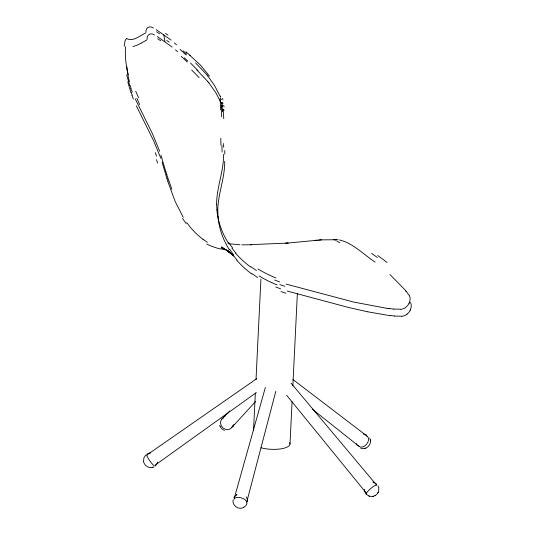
<?xml version="1.0" encoding="UTF-8"?>
<svg xmlns="http://www.w3.org/2000/svg" width="535" height="535" viewBox="0 0 535 535"><rect width="100%" height="100%" fill="white"/><g stroke="black" fill="none" stroke-linecap="round" stroke-linejoin="round"><path stroke-width="0.8" d="M223.57 154.341C223.837 171.454 216.501 187.578 216.608 204.644M224.707 161.316C224.967 178.429 217.631 194.559 217.745 211.619M253.516 430.441L255.349 393.031M255.998 379.73L260.92 279.143M290.003 444.05L292.077 401.651M292.852 385.862L297.36 293.581M145.988 32.428C145.239 27.76 149.713 25.212 153.378 28.014M147.125 39.409C146.376 34.742 150.85 32.187 154.515 34.989M124.214 46.237L125.076 40.613L126.4 38.654A1.083 0.816 57.1 0 1 126.775 38.674M233.086 500.031C232.009 505.756 239.085 510.43 243.927 507.247M247.451 501.964L247.351 499.443L246.234 496.888M145.968 454.797L143.915 457.733L143.547 461.464M233.889 424.255L233.313 426.348M246.956 501.208L275.792 391.359M234.236 498.373L265.36 387.454M157.691 462.186L156.461 464.681L154.876 466.226M409.429 302.502L408.954 303.572M410.566 309.484L410.091 310.554M375.383 495.484C378.599 493.624 379.85 489.124 378.011 485.874M247.07 503.502L245.799 505.682L243.632 507.421M377.891 492.929L378.245 492.24M233.862 497.61L234.183 497.082M234.37 496.788L236.905 494.574L236.129 495.049M231.515 427.819L255.683 401.37M221.858 419.045L229.816 410.873M407.028 314.085L407.857 313.41A27.987 15.047 12.8 0 0 410.064 310.541M155.157 465.122L256.372 392.556M146.918 454.977L256.693 378.693M369.545 496.233L372.507 496.487L375.068 495.664M374.935 495.738L375.47 495.43M141.441 42.981L146.764 39.998M141.26 43.081L136.525 45.442L132.974 46.505M145.607 33.03C140.23 35.37 133.723 41.703 127.156 38.861A2.26 1.658 53.2 0 0 126.782 38.64M147.112 453.988L148.509 453.392M360.67 448.136C366.442 450.671 372.808 443.702 369.732 438.185M152.89 467.195L153.652 466.915M224.065 416.671L224.947 416.397M364.917 448.404L365.291 448.29M365.398 448.256L365.739 448.149M149.078 453.239L150.569 453.045M143.52 461.351C144.015 465.39 148.349 468.413 152.314 467.349M148.402 453.419L149.185 453.205M152.214 467.383L152.997 467.169M372.507 496.487L373.29 496.346M335.03 239.981L336.729 239.8M400.461 309.163L393.399 309.123M401.598 316.145L394.536 316.105M336.214 239.74L321.455 239.861L285.409 243.285L288.151 243.077L250.547 244.635M314.493 240.396L317.201 240.188M318.7 240.068L321.455 239.861M251.697 244.823L241.813 244.809M333.325 239.68L338.087 239.8M239.988 244.769L227.917 243.632M363.392 434.112L366.221 434.754M389.059 308.628L386.537 308.274M390.196 315.61L387.393 315.209M339.457 239.934C353.314 243.218 363.539 254.573 375.155 262.11M386.257 308.227L353.762 302.081L286.024 284.078M386.685 315.102L367.953 311.845M367.786 311.811L348.733 307.525L287.161 291.06M227.301 250.28L226.138 250.032M372.902 482.155L373.691 482.349M225.001 249.771L221.263 248.735M374.226 482.537L376.76 484.195M366.468 494.387L369.003 496.045M373.57 482.316L374.353 482.577M368.882 496.005L369.658 496.273M279.578 281.912L274.682 280.026M280.714 288.893L275.819 287.001M224.446 430.327L223.73 430.046M227 250.3L221.236 247.29L224.379 249.056M156.207 29.572L170.993 40.092M157.343 36.554L172.13 47.073M223.175 429.772L221.664 428.662M207.366 242.315L202.952 239.299M256.472 270.563L250.882 266.718M257.609 277.538L252.018 273.699M224.56 249.042L221.47 247.003L230.565 253.001L227.482 250.962M227.622 251.189L230.625 253.403M292.826 379.435L366.983 436.032M185.846 51.781L186.32 52.156M186.548 52.336L200.271 64.895L209.493 76.097M312.473 409.315L359.453 446.671M233.554 255.676L227.97 251.142L230.799 253.483M189.805 55.018L190.346 55.473M174.343 42.907L176.537 44.82M175.48 49.882L177.673 51.795M389.941 274.495L405.918 290.826M183.144 50.812L186.708 54.182M184.281 57.793L187.845 61.164M233.454 255.81L228.365 250.761L233.534 255.911M195.656 62.996L206.624 74.492A2.073 0.361 44.2 0 1 207.012 74.94L207.052 74.994M196.793 69.978L207.68 81.387M207.714 81.42L207.761 81.467A2.073 0.361 44.2 0 1 208.148 81.915L208.202 81.989M366.087 493.959L366.555 494.48M235.942 253.122L231.989 248.267M237.079 260.104L233.126 255.248M291.04 383.127L376.687 485.205A6.527 1.144 -39.6 0 0 370.788 488.488A6.527 1.144 -39.6 0 0 366.635 493.491M286.64 395.231L366.549 493.377M208.456 82.303L208.998 82.978M207.145 75.107L207.734 75.843M221.229 428.214L220.199 426.656M207.801 75.923L214.762 85.901L219.878 95.872M209.065 83.059L216 93.043L221.015 102.854M406.573 291.655L408.76 295.006M366 493.872L364.683 491.418L364.362 489.237M186.728 222.58L190.5 227.462A110.384 73.81 -87 0 0 202.966 239.259M357.199 445.381L356.337 443.622M228.044 242.522C221.885 232.672 217.879 221.416 216.876 209.814M229.181 249.504C223.021 239.653 219.016 228.391 218.012 216.795M183.244 217.31L175.159 201.494L167.89 181.693M135.235 98.888L152.462 133.723L159.684 151.285M136.371 105.863L153.599 140.705L160.821 158.266M220.146 426.542L219.691 425.345M132.272 92.127L130.801 88.382M133.409 99.102L131.938 95.364M220.213 96.695L220.413 97.21M221.35 103.676L221.55 104.191M171.882 189.283L166.753 174.718M220.915 98.594L221.283 99.697M222.052 105.576L222.62 111.721M129.818 85.66L126.635 74.92M130.955 92.635L127.771 81.895M160.935 155.19L165.763 171.561M162.072 162.165L166.9 178.536M221.985 102.212L222.433 106.679M223.122 109.187L223.757 118.703M163.757 34.594L164.894 41.569M370.347 440.004L370.401 440.439M370.407 440.499L370.454 440.907M224.767 150.475L224.8 154.194M223.63 143.5L223.663 147.219M221.176 249.096A120.047 82.912 -76 0 1 206.737 244.027M186.12 223.57A104.238 69.884 -86.7 0 1 182.529 218.32M167.977 181.606A119.639 45.796 77.9 0 1 166.994 178.456M156.474 159.617A88.456 39.51 71.3 0 1 157.598 163.115M139.695 104.599A104.231 60.609 62.8 0 1 136.866 98.219M132.212 95.304A82.276 57.258 61.2 0 1 131.236 92.595M129.443 81.775A81.929 62.949 58.3 0 1 126.808 66.648M157.631 38.741A62.628 9.001 44.9 0 1 160.727 40.8M166.659 40.506A65.009 7.216 48.3 0 1 169.18 42.078M181.171 56.329A63.859 5.357 46 0 1 187.196 61.94M191.704 70.072A104.425 15.134 48.5 0 1 199.147 77.615M221.537 103.001A51.902 25.372 42.5 0 1 221.864 103.837M223.637 105.422A36.48 13.91 49.8 0 1 224.058 106.853M224.218 110.19A11.342 2.167 61.4 0 1 223.396 109.795M221.309 105.301A87.459 1.217 88.2 0 1 221.65 116.777M221.925 145.279A87.131 11.489 83.1 0 1 222.065 152.054M218.106 216.815A110.484 78.745 29.5 0 1 217.832 211.639M233.715 254.934A99.998 83.119 0 0 1 229.716 249.27M251.751 273.947A105.462 88.509 -3 0 1 236.811 260.277M277.036 284.914A114.564 96.079 -2.6 0 1 259.054 275.899M285.951 293.247A120.743 87.459 3.8 0 1 281.022 291.588M394.502 315.991A55.566 29.679 14.3 0 1 390.175 315.489M407.095 314.119A15.375 8.533 15 0 1 401.825 316.406M410.519 302.335A26.108 14.097 14.2 0 1 410.425 309.437M336.956 241.439A130.874 41.396 78.7 0 1 339.778 242.589M166.84 174.624A119.639 45.796 77.9 0 1 165.857 171.474M155.337 152.636A88.456 39.51 71.3 0 1 156.461 156.133M138.558 97.617A104.231 60.609 62.8 0 1 135.73 91.238M131.075 88.322A82.276 57.258 61.2 0 1 130.099 85.613M128.306 74.8A81.929 62.949 58.3 0 1 125.531 46.692M156.501 31.759A62.628 9.001 44.9 0 1 159.59 33.819M165.522 33.531A65.009 7.216 48.3 0 1 168.043 35.096M180.034 49.347A63.859 5.357 46 0 1 186.06 54.958M190.567 63.09A104.425 15.134 48.5 0 1 198.01 70.633M220.4 96.019A51.902 25.372 42.5 0 1 220.728 96.855M222.5 98.44A36.48 13.91 49.8 0 1 222.921 99.871M223.082 103.208A11.342 2.167 61.4 0 1 222.259 102.814M220.173 98.326A87.459 1.217 88.2 0 1 220.514 109.795M220.788 138.297A87.131 11.489 83.1 0 1 220.928 145.072M216.969 209.834A110.484 78.745 29.5 0 1 216.695 204.664M232.578 247.952A99.998 83.119 0 0 1 228.579 242.288M250.614 266.972A105.462 88.509 -3 0 1 235.674 253.296M275.899 277.933A114.564 96.079 -2.6 0 1 257.917 268.918M284.814 286.265A120.743 87.459 3.8 0 1 279.885 284.607M393.365 309.016A55.566 29.679 14.3 0 1 389.039 308.508M400.695 309.424A15.375 8.533 15 0 0 405.958 307.143L406.72 306.428A27.987 15.047 12.8 0 0 408.927 303.566M409.242 295.019A26.108 14.097 14.2 0 1 409.288 302.456M405.583 290.9A58.402 34.441 9.4 0 1 406.252 291.722M377.703 255.523A232.35 75.83 63.4 0 1 387.072 262.545M371.651 253.416A265.373 71.449 58.8 0 1 377.295 257.489M289.696 442.706A18.558 6.253 2.8 0 1 281.597 448.751A18.558 6.253 2.8 0 1 261 447.775M154.12 465.597A6.527 1.023 54.8 0 1 149.044 459.679A6.527 1.023 54.8 0 1 147.158 454.951M232.718 425.526A6.527 5.811 43.3 0 1 222.888 427.833A6.527 5.811 43.3 0 1 223.804 417.681M366.014 435.624A6.527 4.474 -52.1 0 1 366.656 444.217A6.527 4.474 -52.1 0 1 358.256 445.274M233.935 499.456A6.527 3.277 15.2 0 1 241.245 497.864A6.527 3.277 15.2 0 1 246.461 502.987"/></g></svg>
